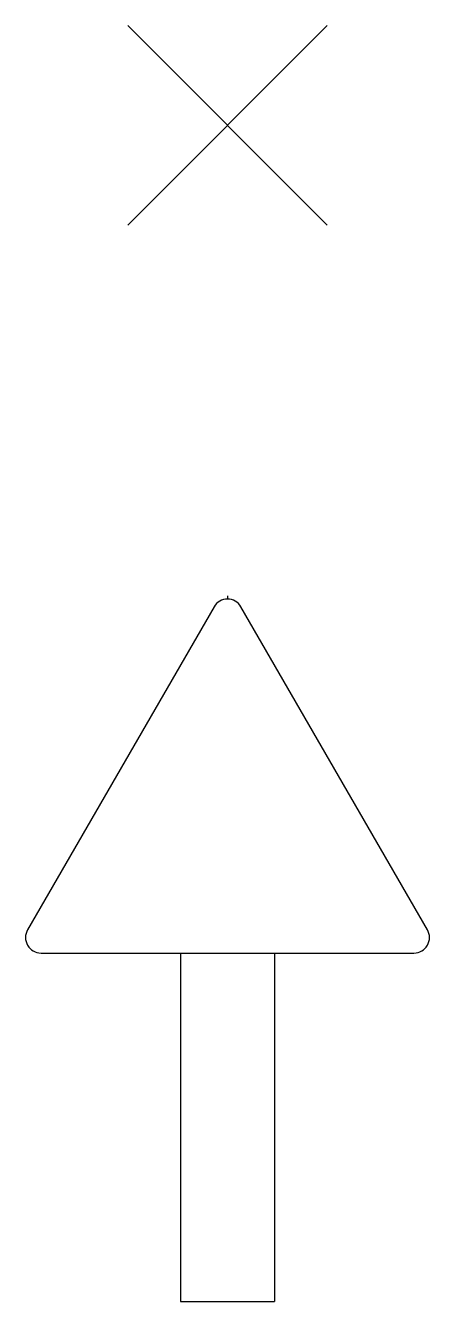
# Model space of a CAD drawing. Header units: millimetres. Extents: x -4.3 to 4.3, y -25 to 2.1.
import ezdxf

# ---------------------------------------------------------------- set-up
doc = ezdxf.new("R2010")
doc.units = ezdxf.units.MM
doc.header["$LTSCALE"] = 1500
doc.header["$MEASUREMENT"] = 0
doc.layers.get('0').update_dxf_attribs({"color": 4, "linetype": 'CONTINUOUS'})

msp = doc.modelspace()

# ---------------------------------------------------------------- linework, layer by layer
at = {"color": 30}
for p, q in [((-2.121, 2.121), (2.121, -2.121)), ((-2.121, -2.121), (2.121, 2.121)), ((0, -10), (0, -10.07)), ((-1, -17.594), (-1, -25)), ((1, -17.594), (1, -25)), ((-1, -25), (1, -25))]:
    msp.add_line(p, q, dxfattribs=at)
at = {"color": 30, "linetype": 'Continuous', "lineweight": 30}
for p, q in [((-0.285, -10.235), (-4.248, -17.099)), ((4.248, -17.099), (0.285, -10.235)), ((-3.963, -17.594), (3.963, -17.594))]:
    msp.add_line(p, q, dxfattribs=at)
for centre, start, end in [((0, -10.4), 30, 150), ((-3.963, -17.264), 150, 270), ((3.963, -17.264), 270, 30)]:
    msp.add_arc(centre, 0.33, start, end, dxfattribs=at)

doc.saveas('drawing.dxf')
